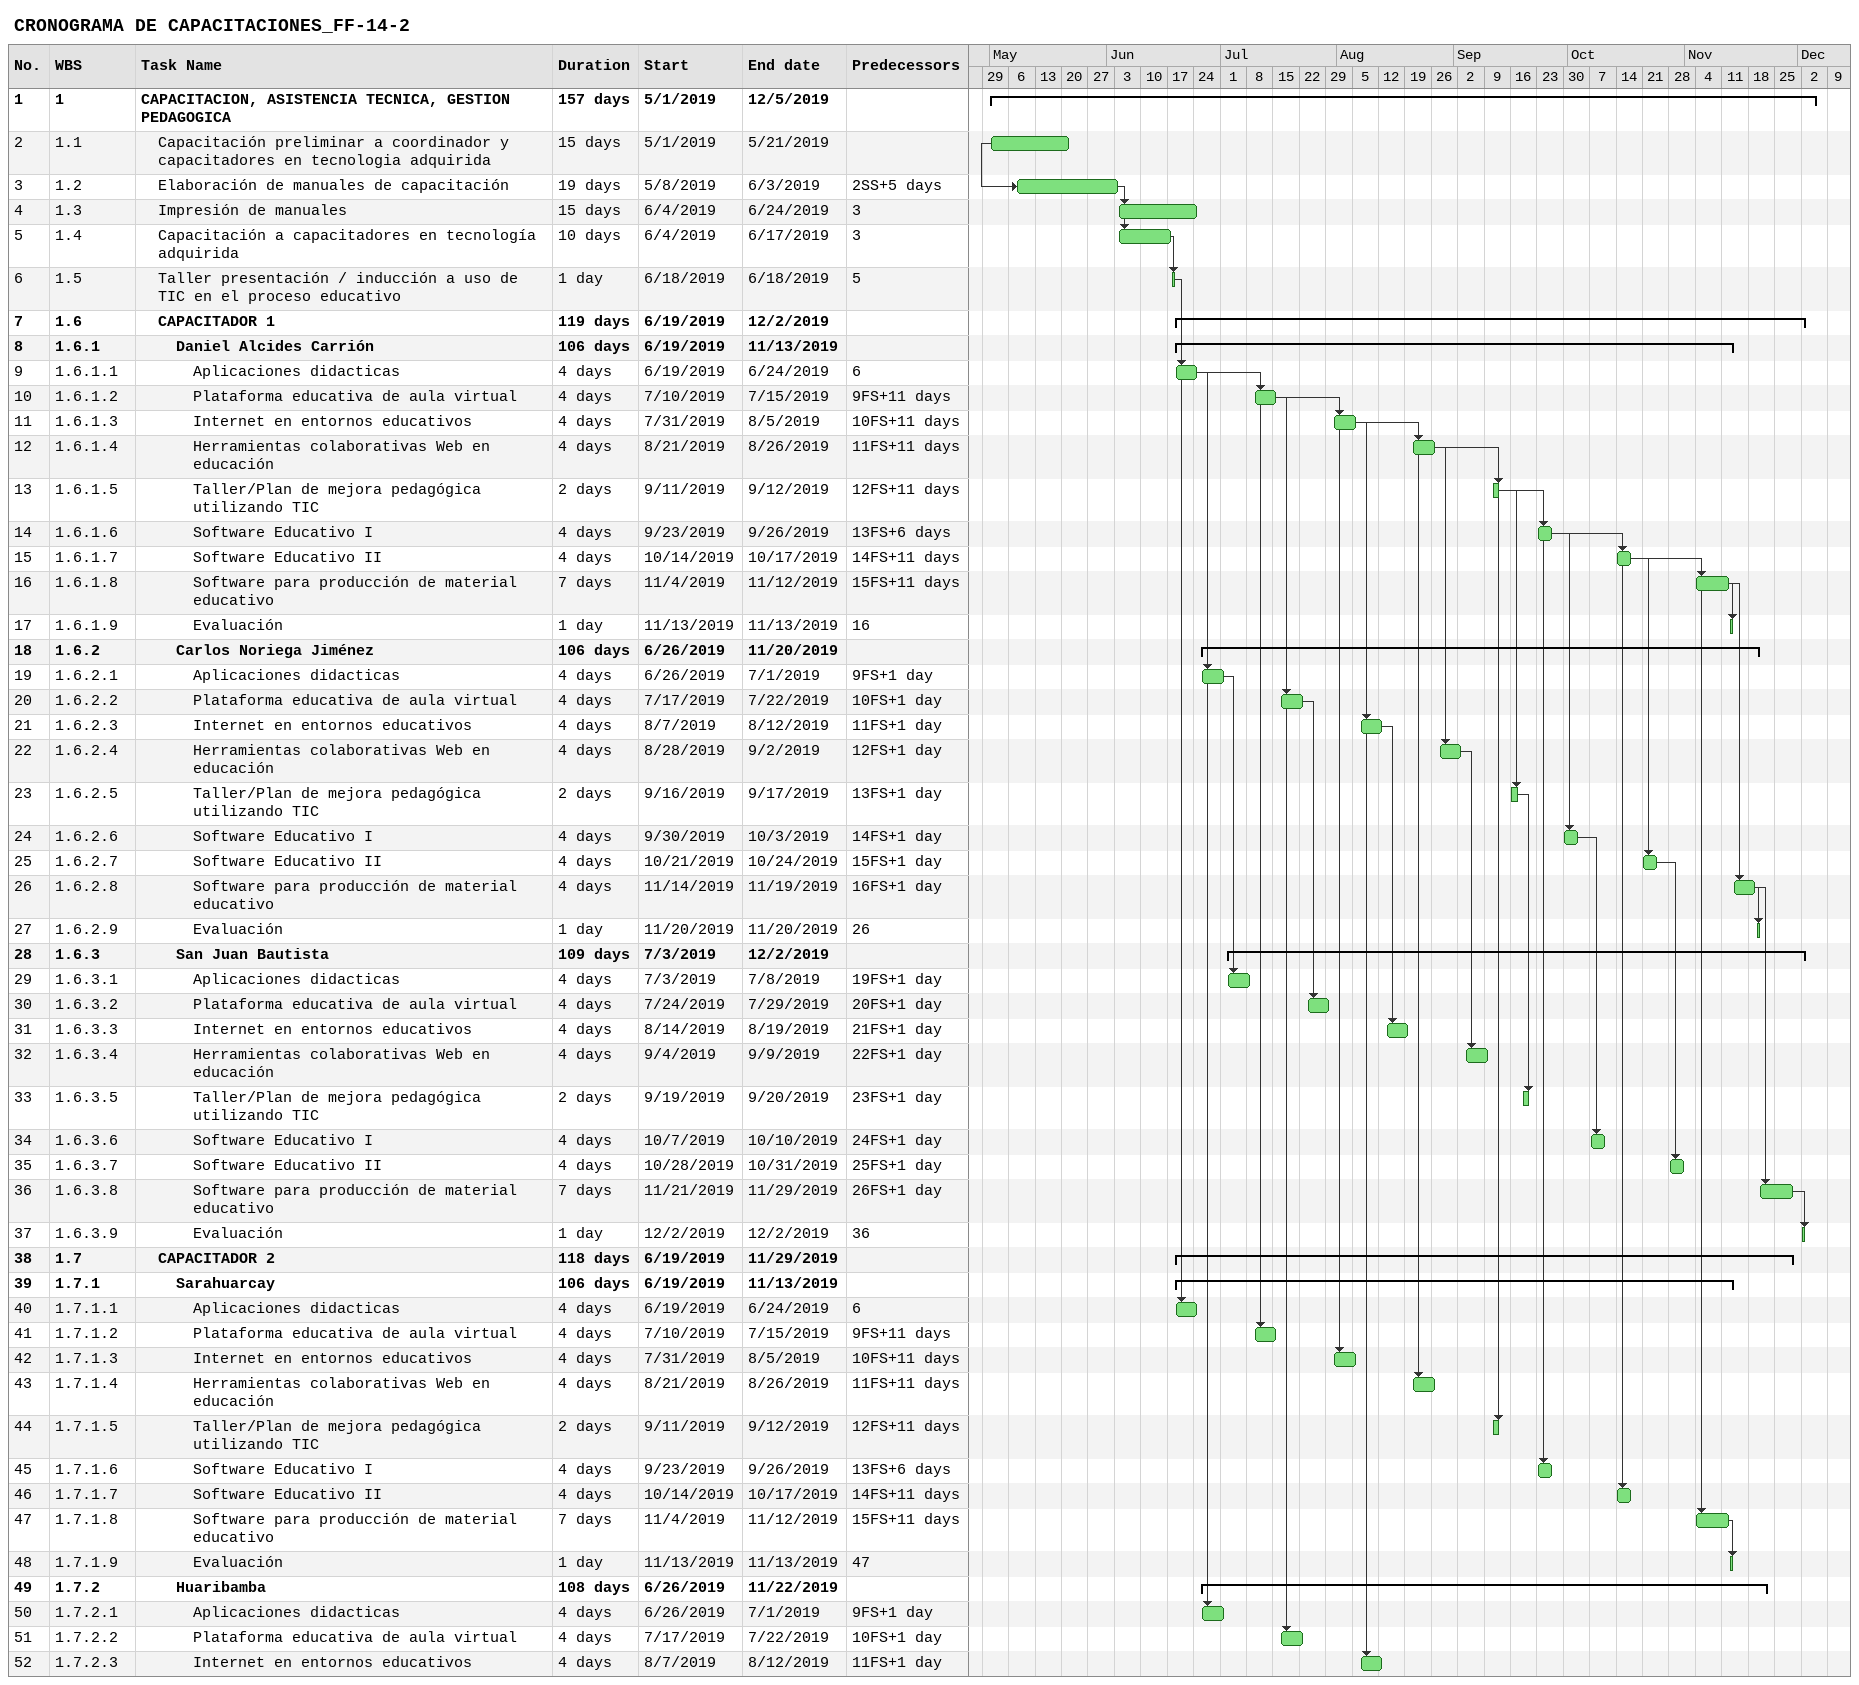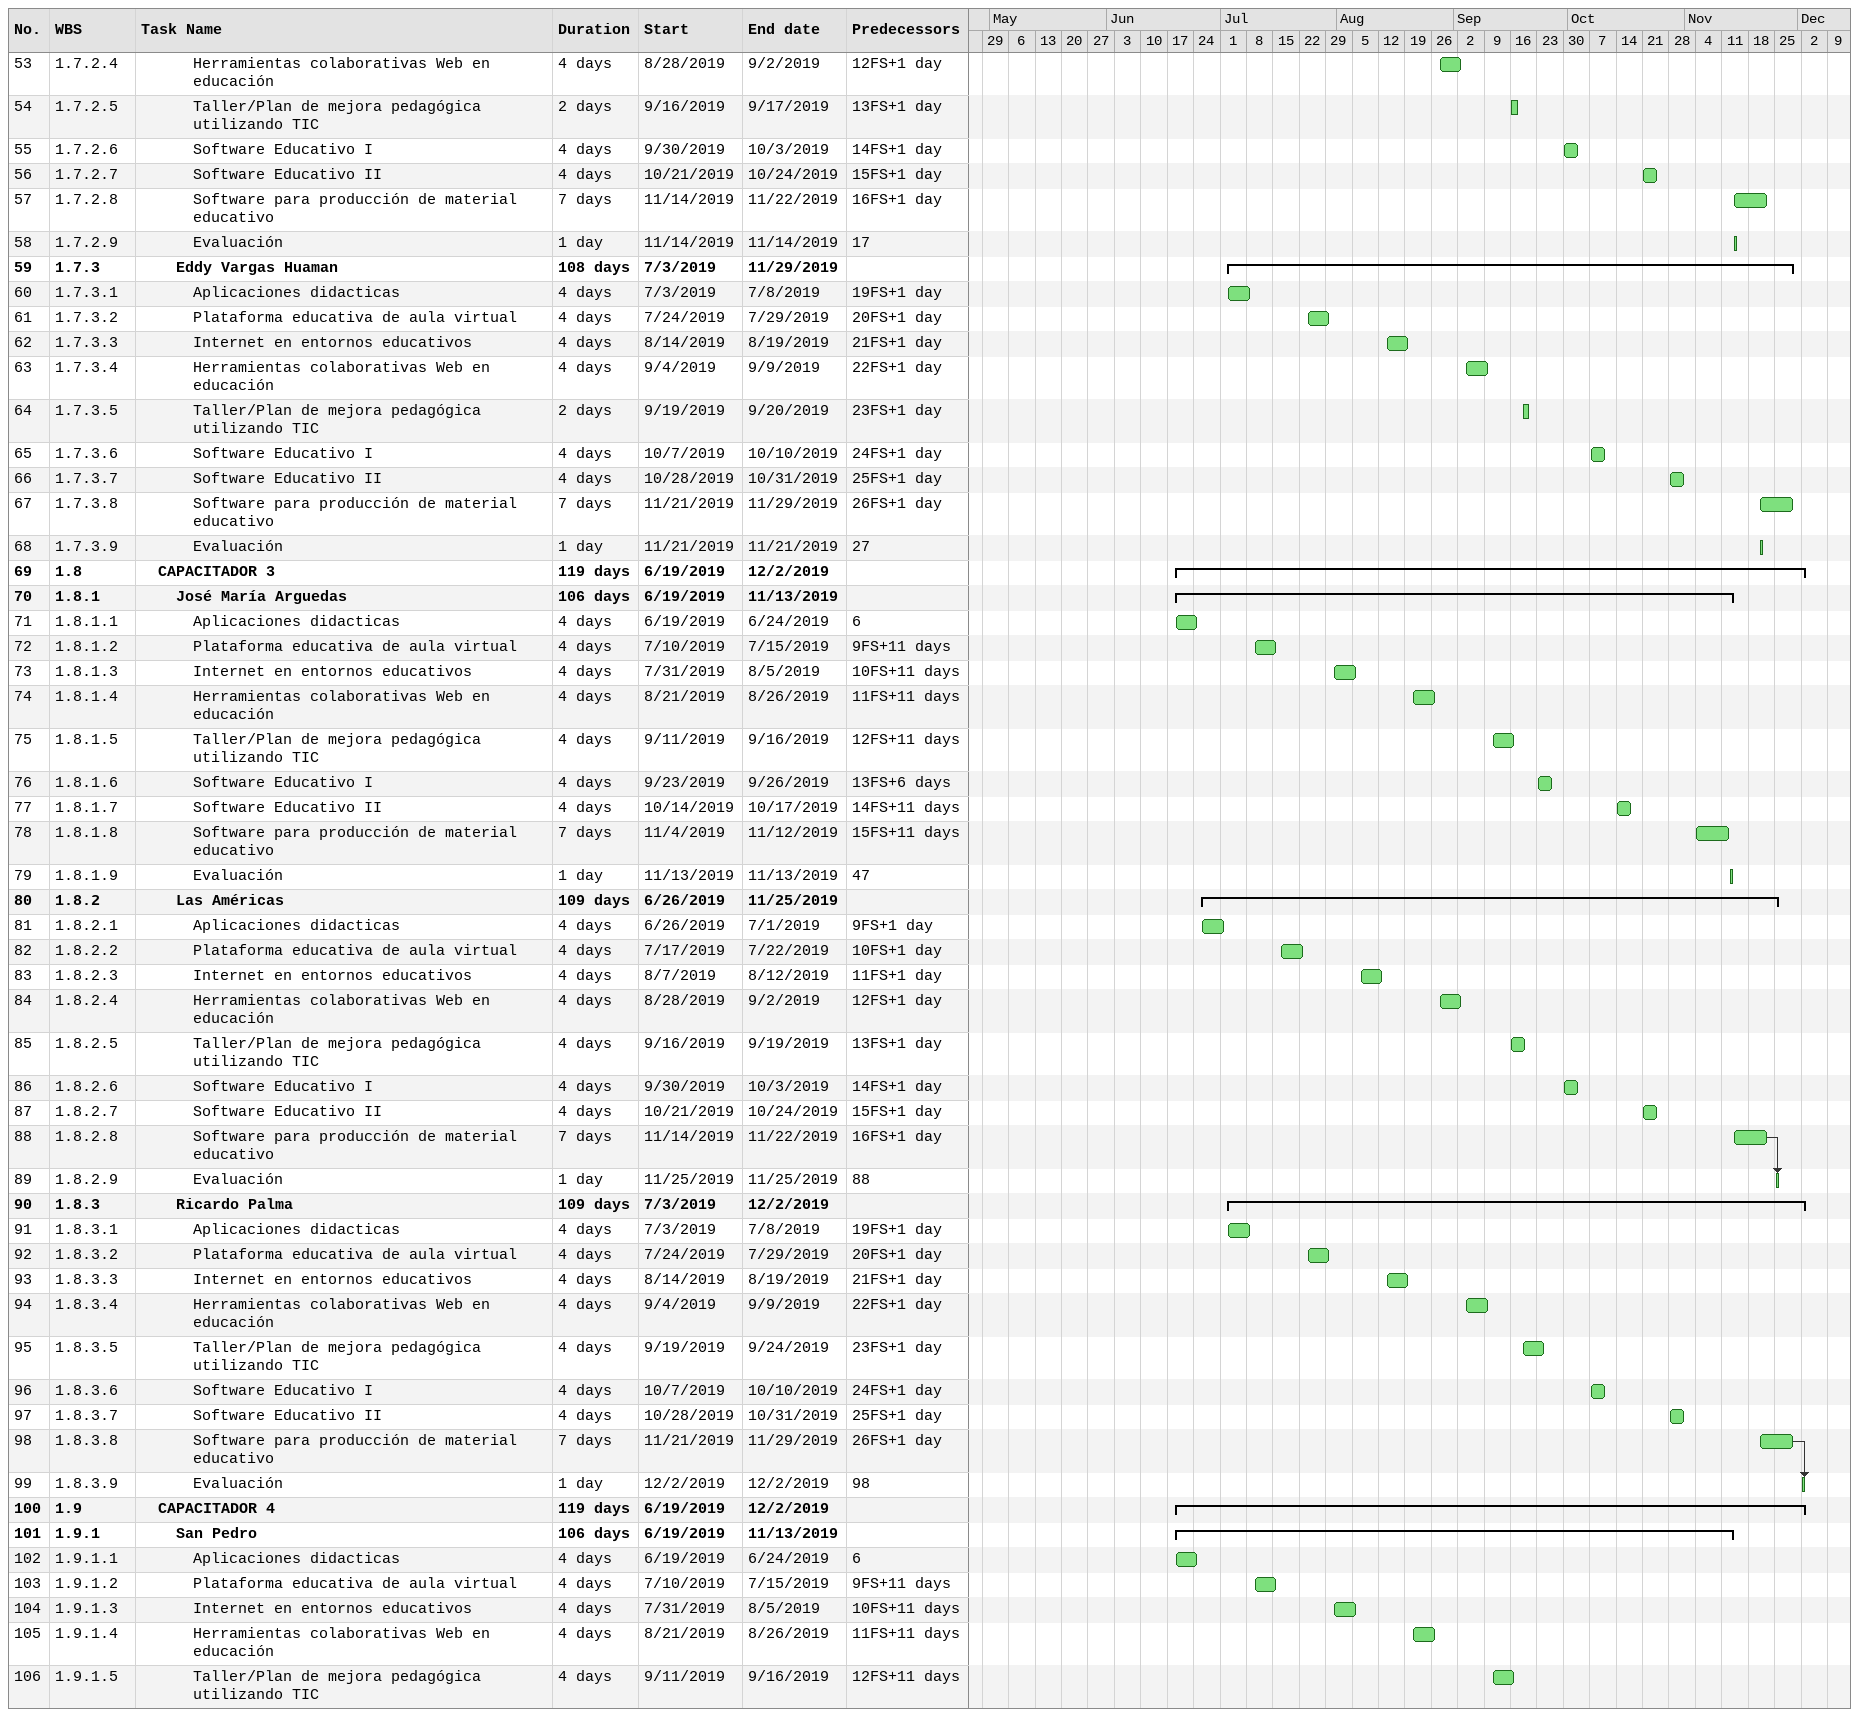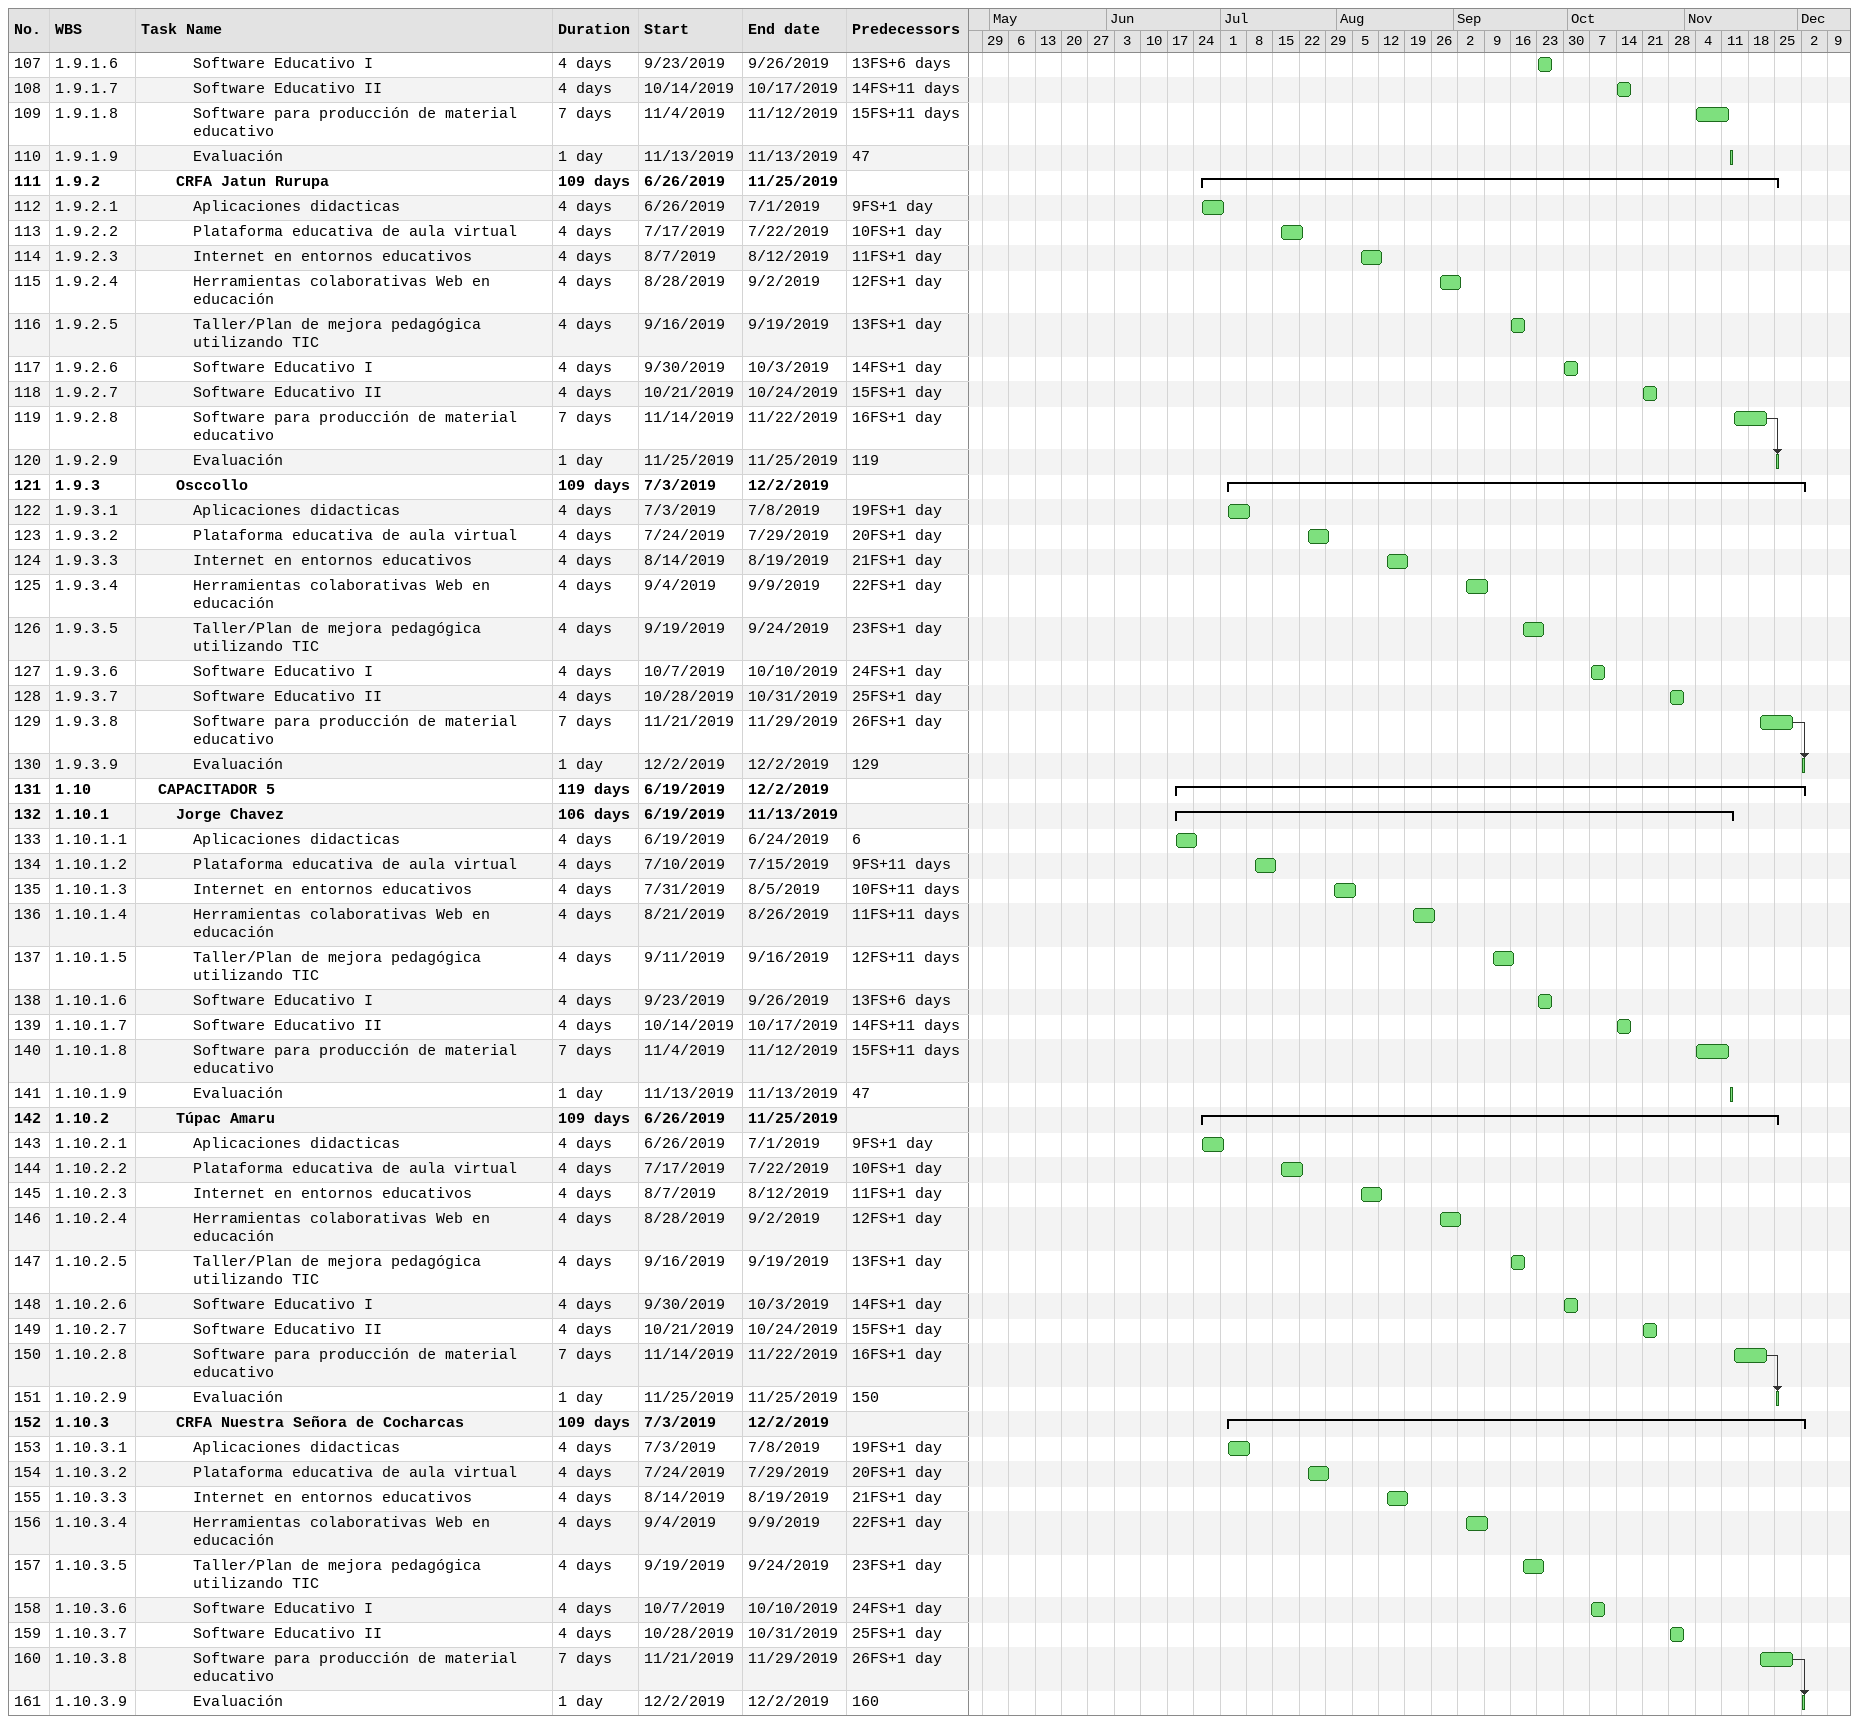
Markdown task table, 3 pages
CRONOGRAMA DE CAPACITACIONES_FF-14-2

| ID | WBS | Task | Duration | Start | Finish | Predecessors |
|---|---|---|---|---|---|---|
| 1 | 1 | **CAPACITACION, ASISTENCIA TECNICA, GESTION PEDAGOGICA** | 157d | 2019-05-01 | 2019-12-05 |  |
| 2 | 1.1 | Capacitación preliminar a coordinador y capacitadores en tecnologia adquirida | 15d | 2019-05-01 | 2019-05-21 |  |
| 3 | 1.2 | Elaboración de manuales de capacitación | 19d | 2019-05-08 | 2019-06-03 | 2SS+5d |
| 4 | 1.3 | Impresión de manuales | 15d | 2019-06-04 | 2019-06-24 | 3 |
| 5 | 1.4 | Capacitación a capacitadores en tecnología adquirida | 10d | 2019-06-04 | 2019-06-17 | 3 |
| 6 | 1.5 | Taller presentación / inducción a uso de TIC en el proceso educativo | 1d | 2019-06-18 | 2019-06-18 | 5 |
| 7 | 1.6 | **CAPACITADOR 1** | 119d | 2019-06-19 | 2019-12-02 |  |
| 8 | 1.6.1 | **Daniel Alcides Carrión** | 106d | 2019-06-19 | 2019-11-13 |  |
| 9 | 1.6.1.1 | Aplicaciones didacticas | 4d | 2019-06-19 | 2019-06-24 | 6 |
| 10 | 1.6.1.2 | Plataforma educativa de aula virtual | 4d | 2019-07-10 | 2019-07-15 | 9FS+11d |
| 11 | 1.6.1.3 | Internet en entornos educativos | 4d | 2019-07-31 | 2019-08-05 | 10FS+11d |
| 12 | 1.6.1.4 | Herramientas colaborativas Web en educación | 4d | 2019-08-21 | 2019-08-26 | 11FS+11d |
| 13 | 1.6.1.5 | Taller/Plan de mejora pedagógica utilizando TIC | 2d | 2019-09-11 | 2019-09-12 | 12FS+11d |
| 14 | 1.6.1.6 | Software Educativo I | 4d | 2019-09-23 | 2019-09-26 | 13FS+6d |
| 15 | 1.6.1.7 | Software Educativo II | 4d | 2019-10-14 | 2019-10-17 | 14FS+11d |
| 16 | 1.6.1.8 | Software para producción de material educativo | 7d | 2019-11-04 | 2019-11-12 | 15FS+11d |
| 17 | 1.6.1.9 | Evaluación | 1d | 2019-11-13 | 2019-11-13 | 16 |
| 18 | 1.6.2 | **Carlos Noriega Jiménez** | 106d | 2019-06-26 | 2019-11-20 |  |
| 19 | 1.6.2.1 | Aplicaciones didacticas | 4d | 2019-06-26 | 2019-07-01 | 9FS+1d |
| 20 | 1.6.2.2 | Plataforma educativa de aula virtual | 4d | 2019-07-17 | 2019-07-22 | 10FS+1d |
| 21 | 1.6.2.3 | Internet en entornos educativos | 4d | 2019-08-07 | 2019-08-12 | 11FS+1d |
| 22 | 1.6.2.4 | Herramientas colaborativas Web en educación | 4d | 2019-08-28 | 2019-09-02 | 12FS+1d |
| 23 | 1.6.2.5 | Taller/Plan de mejora pedagógica utilizando TIC | 2d | 2019-09-16 | 2019-09-17 | 13FS+1d |
| 24 | 1.6.2.6 | Software Educativo I | 4d | 2019-09-30 | 2019-10-03 | 14FS+1d |
| 25 | 1.6.2.7 | Software Educativo II | 4d | 2019-10-21 | 2019-10-24 | 15FS+1d |
| 26 | 1.6.2.8 | Software para producción de material educativo | 4d | 2019-11-14 | 2019-11-19 | 16FS+1d |
| 27 | 1.6.2.9 | Evaluación | 1d | 2019-11-20 | 2019-11-20 | 26 |
| 28 | 1.6.3 | **San Juan Bautista** | 109d | 2019-07-03 | 2019-12-02 |  |
| 29 | 1.6.3.1 | Aplicaciones didacticas | 4d | 2019-07-03 | 2019-07-08 | 19FS+1d |
| 30 | 1.6.3.2 | Plataforma educativa de aula virtual | 4d | 2019-07-24 | 2019-07-29 | 20FS+1d |
| 31 | 1.6.3.3 | Internet en entornos educativos | 4d | 2019-08-14 | 2019-08-19 | 21FS+1d |
| 32 | 1.6.3.4 | Herramientas colaborativas Web en educación | 4d | 2019-09-04 | 2019-09-09 | 22FS+1d |
| 33 | 1.6.3.5 | Taller/Plan de mejora pedagógica utilizando TIC | 2d | 2019-09-19 | 2019-09-20 | 23FS+1d |
| 34 | 1.6.3.6 | Software Educativo I | 4d | 2019-10-07 | 2019-10-10 | 24FS+1d |
| 35 | 1.6.3.7 | Software Educativo II | 4d | 2019-10-28 | 2019-10-31 | 25FS+1d |
| 36 | 1.6.3.8 | Software para producción de material educativo | 7d | 2019-11-21 | 2019-11-29 | 26FS+1d |
| 37 | 1.6.3.9 | Evaluación | 1d | 2019-12-02 | 2019-12-02 | 36 |
| 38 | 1.7 | **CAPACITADOR 2** | 118d | 2019-06-19 | 2019-11-29 |  |
| 39 | 1.7.1 | **Sarahuarcay** | 106d | 2019-06-19 | 2019-11-13 |  |
| 40 | 1.7.1.1 | Aplicaciones didacticas | 4d | 2019-06-19 | 2019-06-24 | 6 |
| 41 | 1.7.1.2 | Plataforma educativa de aula virtual | 4d | 2019-07-10 | 2019-07-15 | 9FS+11d |
| 42 | 1.7.1.3 | Internet en entornos educativos | 4d | 2019-07-31 | 2019-08-05 | 10FS+11d |
| 43 | 1.7.1.4 | Herramientas colaborativas Web en educación | 4d | 2019-08-21 | 2019-08-26 | 11FS+11d |
| 44 | 1.7.1.5 | Taller/Plan de mejora pedagógica utilizando TIC | 2d | 2019-09-11 | 2019-09-12 | 12FS+11d |
| 45 | 1.7.1.6 | Software Educativo I | 4d | 2019-09-23 | 2019-09-26 | 13FS+6d |
| 46 | 1.7.1.7 | Software Educativo II | 4d | 2019-10-14 | 2019-10-17 | 14FS+11d |
| 47 | 1.7.1.8 | Software para producción de material educativo | 7d | 2019-11-04 | 2019-11-12 | 15FS+11d |
| 48 | 1.7.1.9 | Evaluación | 1d | 2019-11-13 | 2019-11-13 | 47 |
| 49 | 1.7.2 | **Huaribamba** | 108d | 2019-06-26 | 2019-11-22 |  |
| 50 | 1.7.2.1 | Aplicaciones didacticas | 4d | 2019-06-26 | 2019-07-01 | 9FS+1d |
| 51 | 1.7.2.2 | Plataforma educativa de aula virtual | 4d | 2019-07-17 | 2019-07-22 | 10FS+1d |
| 52 | 1.7.2.3 | Internet en entornos educativos | 4d | 2019-08-07 | 2019-08-12 | 11FS+1d |
| 53 | 1.7.2.4 | Herramientas colaborativas Web en educación | 4d | 2019-08-28 | 2019-09-02 | 12FS+1d |
| 54 | 1.7.2.5 | Taller/Plan de mejora pedagógica utilizando TIC | 2d | 2019-09-16 | 2019-09-17 | 13FS+1d |
| 55 | 1.7.2.6 | Software Educativo I | 4d | 2019-09-30 | 2019-10-03 | 14FS+1d |
| 56 | 1.7.2.7 | Software Educativo II | 4d | 2019-10-21 | 2019-10-24 | 15FS+1d |
| 57 | 1.7.2.8 | Software para producción de material educativo | 7d | 2019-11-14 | 2019-11-22 | 16FS+1d |
| 58 | 1.7.2.9 | Evaluación | 1d | 2019-11-14 | 2019-11-14 | 17 |
| 59 | 1.7.3 | **Eddy Vargas Huaman** | 108d | 2019-07-03 | 2019-11-29 |  |
| 60 | 1.7.3.1 | Aplicaciones didacticas | 4d | 2019-07-03 | 2019-07-08 | 19FS+1d |
| 61 | 1.7.3.2 | Plataforma educativa de aula virtual | 4d | 2019-07-24 | 2019-07-29 | 20FS+1d |
| 62 | 1.7.3.3 | Internet en entornos educativos | 4d | 2019-08-14 | 2019-08-19 | 21FS+1d |
| 63 | 1.7.3.4 | Herramientas colaborativas Web en educación | 4d | 2019-09-04 | 2019-09-09 | 22FS+1d |
| 64 | 1.7.3.5 | Taller/Plan de mejora pedagógica utilizando TIC | 2d | 2019-09-19 | 2019-09-20 | 23FS+1d |
| 65 | 1.7.3.6 | Software Educativo I | 4d | 2019-10-07 | 2019-10-10 | 24FS+1d |
| 66 | 1.7.3.7 | Software Educativo II | 4d | 2019-10-28 | 2019-10-31 | 25FS+1d |
| 67 | 1.7.3.8 | Software para producción de material educativo | 7d | 2019-11-21 | 2019-11-29 | 26FS+1d |
| 68 | 1.7.3.9 | Evaluación | 1d | 2019-11-21 | 2019-11-21 | 27 |
| 69 | 1.8 | **CAPACITADOR 3** | 119d | 2019-06-19 | 2019-12-02 |  |
| 70 | 1.8.1 | **José María Arguedas** | 106d | 2019-06-19 | 2019-11-13 |  |
| 71 | 1.8.1.1 | Aplicaciones didacticas | 4d | 2019-06-19 | 2019-06-24 | 6 |
| 72 | 1.8.1.2 | Plataforma educativa de aula virtual | 4d | 2019-07-10 | 2019-07-15 | 9FS+11d |
| 73 | 1.8.1.3 | Internet en entornos educativos | 4d | 2019-07-31 | 2019-08-05 | 10FS+11d |
| 74 | 1.8.1.4 | Herramientas colaborativas Web en educación | 4d | 2019-08-21 | 2019-08-26 | 11FS+11d |
| 75 | 1.8.1.5 | Taller/Plan de mejora pedagógica utilizando TIC | 4d | 2019-09-11 | 2019-09-16 | 12FS+11d |
| 76 | 1.8.1.6 | Software Educativo I | 4d | 2019-09-23 | 2019-09-26 | 13FS+6d |
| 77 | 1.8.1.7 | Software Educativo II | 4d | 2019-10-14 | 2019-10-17 | 14FS+11d |
| 78 | 1.8.1.8 | Software para producción de material educativo | 7d | 2019-11-04 | 2019-11-12 | 15FS+11d |
| 79 | 1.8.1.9 | Evaluación | 1d | 2019-11-13 | 2019-11-13 | 47 |
| 80 | 1.8.2 | **Las Américas** | 109d | 2019-06-26 | 2019-11-25 |  |
| 81 | 1.8.2.1 | Aplicaciones didacticas | 4d | 2019-06-26 | 2019-07-01 | 9FS+1d |
| 82 | 1.8.2.2 | Plataforma educativa de aula virtual | 4d | 2019-07-17 | 2019-07-22 | 10FS+1d |
| 83 | 1.8.2.3 | Internet en entornos educativos | 4d | 2019-08-07 | 2019-08-12 | 11FS+1d |
| 84 | 1.8.2.4 | Herramientas colaborativas Web en educación | 4d | 2019-08-28 | 2019-09-02 | 12FS+1d |
| 85 | 1.8.2.5 | Taller/Plan de mejora pedagógica utilizando TIC | 4d | 2019-09-16 | 2019-09-19 | 13FS+1d |
| 86 | 1.8.2.6 | Software Educativo I | 4d | 2019-09-30 | 2019-10-03 | 14FS+1d |
| 87 | 1.8.2.7 | Software Educativo II | 4d | 2019-10-21 | 2019-10-24 | 15FS+1d |
| 88 | 1.8.2.8 | Software para producción de material educativo | 7d | 2019-11-14 | 2019-11-22 | 16FS+1d |
| 89 | 1.8.2.9 | Evaluación | 1d | 2019-11-25 | 2019-11-25 | 88 |
| 90 | 1.8.3 | **Ricardo Palma** | 109d | 2019-07-03 | 2019-12-02 |  |
| 91 | 1.8.3.1 | Aplicaciones didacticas | 4d | 2019-07-03 | 2019-07-08 | 19FS+1d |
| 92 | 1.8.3.2 | Plataforma educativa de aula virtual | 4d | 2019-07-24 | 2019-07-29 | 20FS+1d |
| 93 | 1.8.3.3 | Internet en entornos educativos | 4d | 2019-08-14 | 2019-08-19 | 21FS+1d |
| 94 | 1.8.3.4 | Herramientas colaborativas Web en educación | 4d | 2019-09-04 | 2019-09-09 | 22FS+1d |
| 95 | 1.8.3.5 | Taller/Plan de mejora pedagógica utilizando TIC | 4d | 2019-09-19 | 2019-09-24 | 23FS+1d |
| 96 | 1.8.3.6 | Software Educativo I | 4d | 2019-10-07 | 2019-10-10 | 24FS+1d |
| 97 | 1.8.3.7 | Software Educativo II | 4d | 2019-10-28 | 2019-10-31 | 25FS+1d |
| 98 | 1.8.3.8 | Software para producción de material educativo | 7d | 2019-11-21 | 2019-11-29 | 26FS+1d |
| 99 | 1.8.3.9 | Evaluación | 1d | 2019-12-02 | 2019-12-02 | 98 |
| 100 | 1.9 | **CAPACITADOR 4** | 119d | 2019-06-19 | 2019-12-02 |  |
| 101 | 1.9.1 | **San Pedro** | 106d | 2019-06-19 | 2019-11-13 |  |
| 102 | 1.9.1.1 | Aplicaciones didacticas | 4d | 2019-06-19 | 2019-06-24 | 6 |
| 103 | 1.9.1.2 | Plataforma educativa de aula virtual | 4d | 2019-07-10 | 2019-07-15 | 9FS+11d |
| 104 | 1.9.1.3 | Internet en entornos educativos | 4d | 2019-07-31 | 2019-08-05 | 10FS+11d |
| 105 | 1.9.1.4 | Herramientas colaborativas Web en educación | 4d | 2019-08-21 | 2019-08-26 | 11FS+11d |
| 106 | 1.9.1.5 | Taller/Plan de mejora pedagógica utilizando TIC | 4d | 2019-09-11 | 2019-09-16 | 12FS+11d |
| 107 | 1.9.1.6 | Software Educativo I | 4d | 2019-09-23 | 2019-09-26 | 13FS+6d |
| 108 | 1.9.1.7 | Software Educativo II | 4d | 2019-10-14 | 2019-10-17 | 14FS+11d |
| 109 | 1.9.1.8 | Software para producción de material educativo | 7d | 2019-11-04 | 2019-11-12 | 15FS+11d |
| 110 | 1.9.1.9 | Evaluación | 1d | 2019-11-13 | 2019-11-13 | 47 |
| 111 | 1.9.2 | **CRFA Jatun Rurupa** | 109d | 2019-06-26 | 2019-11-25 |  |
| 112 | 1.9.2.1 | Aplicaciones didacticas | 4d | 2019-06-26 | 2019-07-01 | 9FS+1d |
| 113 | 1.9.2.2 | Plataforma educativa de aula virtual | 4d | 2019-07-17 | 2019-07-22 | 10FS+1d |
| 114 | 1.9.2.3 | Internet en entornos educativos | 4d | 2019-08-07 | 2019-08-12 | 11FS+1d |
| 115 | 1.9.2.4 | Herramientas colaborativas Web en educación | 4d | 2019-08-28 | 2019-09-02 | 12FS+1d |
| 116 | 1.9.2.5 | Taller/Plan de mejora pedagógica utilizando TIC | 4d | 2019-09-16 | 2019-09-19 | 13FS+1d |
| 117 | 1.9.2.6 | Software Educativo I | 4d | 2019-09-30 | 2019-10-03 | 14FS+1d |
| 118 | 1.9.2.7 | Software Educativo II | 4d | 2019-10-21 | 2019-10-24 | 15FS+1d |
| 119 | 1.9.2.8 | Software para producción de material educativo | 7d | 2019-11-14 | 2019-11-22 | 16FS+1d |
| 120 | 1.9.2.9 | Evaluación | 1d | 2019-11-25 | 2019-11-25 | 119 |
| 121 | 1.9.3 | **Osccollo** | 109d | 2019-07-03 | 2019-12-02 |  |
| 122 | 1.9.3.1 | Aplicaciones didacticas | 4d | 2019-07-03 | 2019-07-08 | 19FS+1d |
| 123 | 1.9.3.2 | Plataforma educativa de aula virtual | 4d | 2019-07-24 | 2019-07-29 | 20FS+1d |
| 124 | 1.9.3.3 | Internet en entornos educativos | 4d | 2019-08-14 | 2019-08-19 | 21FS+1d |
| 125 | 1.9.3.4 | Herramientas colaborativas Web en educación | 4d | 2019-09-04 | 2019-09-09 | 22FS+1d |
| 126 | 1.9.3.5 | Taller/Plan de mejora pedagógica utilizando TIC | 4d | 2019-09-19 | 2019-09-24 | 23FS+1d |
| 127 | 1.9.3.6 | Software Educativo I | 4d | 2019-10-07 | 2019-10-10 | 24FS+1d |
| 128 | 1.9.3.7 | Software Educativo II | 4d | 2019-10-28 | 2019-10-31 | 25FS+1d |
| 129 | 1.9.3.8 | Software para producción de material educativo | 7d | 2019-11-21 | 2019-11-29 | 26FS+1d |
| 130 | 1.9.3.9 | Evaluación | 1d | 2019-12-02 | 2019-12-02 | 129 |
| 131 | 1.10 | **CAPACITADOR 5** | 119d | 2019-06-19 | 2019-12-02 |  |
| 132 | 1.10.1 | **Jorge Chavez** | 106d | 2019-06-19 | 2019-11-13 |  |
| 133 | 1.10.1.1 | Aplicaciones didacticas | 4d | 2019-06-19 | 2019-06-24 | 6 |
| 134 | 1.10.1.2 | Plataforma educativa de aula virtual | 4d | 2019-07-10 | 2019-07-15 | 9FS+11d |
| 135 | 1.10.1.3 | Internet en entornos educativos | 4d | 2019-07-31 | 2019-08-05 | 10FS+11d |
| 136 | 1.10.1.4 | Herramientas colaborativas Web en educación | 4d | 2019-08-21 | 2019-08-26 | 11FS+11d |
| 137 | 1.10.1.5 | Taller/Plan de mejora pedagógica utilizando TIC | 4d | 2019-09-11 | 2019-09-16 | 12FS+11d |
| 138 | 1.10.1.6 | Software Educativo I | 4d | 2019-09-23 | 2019-09-26 | 13FS+6d |
| 139 | 1.10.1.7 | Software Educativo II | 4d | 2019-10-14 | 2019-10-17 | 14FS+11d |
| 140 | 1.10.1.8 | Software para producción de material educativo | 7d | 2019-11-04 | 2019-11-12 | 15FS+11d |
| 141 | 1.10.1.9 | Evaluación | 1d | 2019-11-13 | 2019-11-13 | 47 |
| 142 | 1.10.2 | **Túpac Amaru** | 109d | 2019-06-26 | 2019-11-25 |  |
| 143 | 1.10.2.1 | Aplicaciones didacticas | 4d | 2019-06-26 | 2019-07-01 | 9FS+1d |
| 144 | 1.10.2.2 | Plataforma educativa de aula virtual | 4d | 2019-07-17 | 2019-07-22 | 10FS+1d |
| 145 | 1.10.2.3 | Internet en entornos educativos | 4d | 2019-08-07 | 2019-08-12 | 11FS+1d |
| 146 | 1.10.2.4 | Herramientas colaborativas Web en educación | 4d | 2019-08-28 | 2019-09-02 | 12FS+1d |
| 147 | 1.10.2.5 | Taller/Plan de mejora pedagógica utilizando TIC | 4d | 2019-09-16 | 2019-09-19 | 13FS+1d |
| 148 | 1.10.2.6 | Software Educativo I | 4d | 2019-09-30 | 2019-10-03 | 14FS+1d |
| 149 | 1.10.2.7 | Software Educativo II | 4d | 2019-10-21 | 2019-10-24 | 15FS+1d |
| 150 | 1.10.2.8 | Software para producción de material educativo | 7d | 2019-11-14 | 2019-11-22 | 16FS+1d |
| 151 | 1.10.2.9 | Evaluación | 1d | 2019-11-25 | 2019-11-25 | 150 |
| 152 | 1.10.3 | **CRFA Nuestra Señora de Cocharcas** | 109d | 2019-07-03 | 2019-12-02 |  |
| 153 | 1.10.3.1 | Aplicaciones didacticas | 4d | 2019-07-03 | 2019-07-08 | 19FS+1d |
| 154 | 1.10.3.2 | Plataforma educativa de aula virtual | 4d | 2019-07-24 | 2019-07-29 | 20FS+1d |
| 155 | 1.10.3.3 | Internet en entornos educativos | 4d | 2019-08-14 | 2019-08-19 | 21FS+1d |
| 156 | 1.10.3.4 | Herramientas colaborativas Web en educación | 4d | 2019-09-04 | 2019-09-09 | 22FS+1d |
| 157 | 1.10.3.5 | Taller/Plan de mejora pedagógica utilizando TIC | 4d | 2019-09-19 | 2019-09-24 | 23FS+1d |
| 158 | 1.10.3.6 | Software Educativo I | 4d | 2019-10-07 | 2019-10-10 | 24FS+1d |
| 159 | 1.10.3.7 | Software Educativo II | 4d | 2019-10-28 | 2019-10-31 | 25FS+1d |
| 160 | 1.10.3.8 | Software para producción de material educativo | 7d | 2019-11-21 | 2019-11-29 | 26FS+1d |
| 161 | 1.10.3.9 | Evaluación | 1d | 2019-12-02 | 2019-12-02 | 160 |
